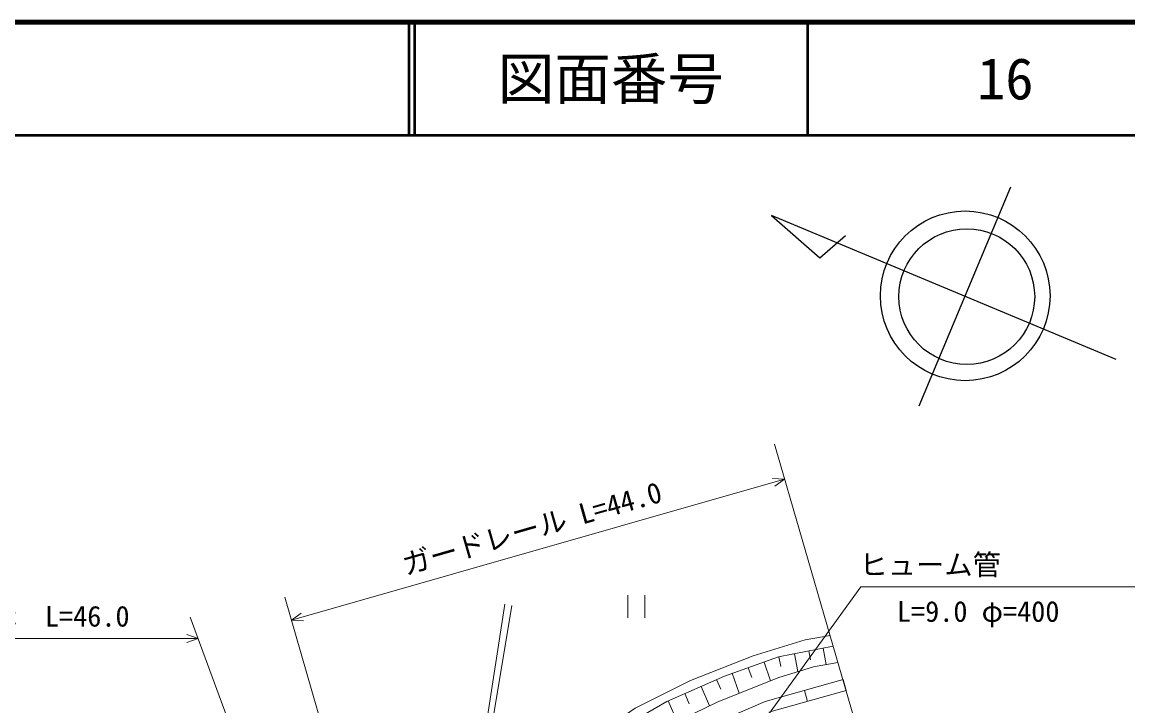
# Model space of a CAD drawing. Units: millimetres, scale not verified. Extents: x 40000 to 680000, y 20000 to 380000.
# Drawn here: x 474568 to 572332, y 319568 to 380000 of the extents above; entities that cross this region are included whole.
import ezdxf
from ezdxf.enums import TextEntityAlignment as Align

# ---------------------------------------------------------------- set-up
doc = ezdxf.new("R2010")
doc.units = ezdxf.units.MM
doc.header["$LTSCALE"] = 1000
for name, color, linetype, lineweight in [('M-BGD', 7, 'Continuous', 13), ('M-STR-HTXT', 7, 'Continuous', 13), ('M-TTL', 2, 'Continuous', 140), ('M-TTL-LINE', 7, 'Continuous', 50)]:
    doc.layers.add(name, color=color, linetype=linetype, lineweight=lineweight)
doc.layers.add('M-TTL-TXT', color=7, linetype='Continuous')
doc.styles.add('ＭＳ ゴシック', font='')
doc.styles.get('ＭＳ ゴシック').set_extended_font_data('MS Gothic')

msp = doc.modelspace()

# ---------------------------------------------------------------- linework, layer by layer
at = {"layer": 'M-BGD'}
for p, q in [((528110, 329345), (528110, 327345)), ((529610, 327345), (529610, 329345)), ((546274, 324850), (541450, 323898)), ((545377, 324673), (545663, 323224)), ((541450, 323898), (536662, 322199)), ((541483, 323905), (541652, 323048)), ((542854, 324175), (543165, 322598)), ((544115, 324424), (544271, 323636)), ((538760, 322944), (539071, 322066)), ((540164, 323442), (540748, 321795)), ((536662, 322199), (531564, 319959)), ((535969, 321895), (536344, 321040)), ((537356, 322445), (537979, 320690)), ((547147, 321885), (540267, 319952)), ((547418, 320922), (547147, 321885)), ((534602, 321294), (535353, 319585)), ((547418, 320922), (540601, 319007)), ((544009, 319964), (543739, 320927)), ((531564, 319959), (527651, 317694)), ((531694, 320016), (532492, 318198)), ((533148, 320655), (533547, 319746)), ((540267, 319952), (533557, 317069))]:
    msp.add_line(p, q, dxfattribs=at)
for points in [[(488133, 309882), (488262, 309481), (494415, 307422), (499744, 306521), (503580, 306469), (507571, 307190), (511973, 309301), (514007, 310614), (514934, 313678), (517251, 328558)], [(517868, 328429), (515397, 313575), (522168, 314836), (528784, 319367), (533650, 321813), (539211, 324001), (543793, 325417), (546002, 325784)], [(520906, 312287), (522605, 312339), (530921, 317436), (536018, 319908), (541373, 322045), (544540, 323023), (546694, 323408)]]:
    msp.add_lwpolyline(points, dxfattribs=at)
at = {"layer": 'M-STR-HTXT', "lineweight": 25}
for p, q in [((553882, 346081), (561983, 365455)), ((571310, 350175), (540837, 362916)), ((540837, 362916), (545096, 359177)), ((545096, 359177), (547373, 361132))]:
    msp.add_line(p, q, dxfattribs=at)
at = {"layer": 'M-STR-HTXT'}
for p, q in [((558930, 281386), (541081, 342685)), ((498387, 327137), (541976, 339612)), ((541976, 339612), (540918, 339673)), ((541976, 339612), (541111, 339000)), ((532857, 308193), (548714, 330080)), ((548714, 330080), (575737, 330080)), ((507397, 296022), (497794, 329187)), ((498387, 327137), (499253, 327748)), ((501144, 295687), (489419, 327400)), ((498387, 327137), (499445, 327076)), ((490140, 325526), (489140, 325876)), ((462124, 325526), (490140, 325526)), ((490140, 325526), (489140, 325176))]:
    msp.add_line(p, q, dxfattribs=at)
at = {"layer": 'M-STR-HTXT', "lineweight": 25}
for centre, radius in [((557949, 355807), 7500), ((558091, 355738), 6000)]:
    msp.add_circle(centre, radius, dxfattribs=at)
at = {"layer": 'M-TTL'}
msp.add_line((680000, 380000), (40000, 380000), dxfattribs=at)
at = {"layer": 'M-TTL-LINE'}
for p, q in [((508747, 380000), (508747, 370000)), ((509247, 380000), (509247, 370000)), ((543997, 380000), (543997, 370000)), ((40000, 370000), (680000, 370000))]:
    msp.add_line(p, q, dxfattribs=at)

# ---------------------------------------------------------------- texts
at = {"layer": 'M-STR-HTXT', "style": 'ＭＳ ゴシック'}
msp.add_text('ガードレール L=44.0', height=1833, rotation=15.971, dxfattribs=at).set_placement((520044, 333855), align=Align.BOTTOM_CENTER)
for s, p in [('ヒューム管', (554855, 330580)), ('側溝\u3000L=46.0', (476577, 326026)), ('L=9.0 φ=400', (559098, 326448))]:
    msp.add_text(s, height=1833, dxfattribs=at).set_placement(p, align=Align.BOTTOM_CENTER)
at = {"layer": 'M-TTL-TXT', "style": 'ＭＳ ゴシック'}
for s, p in [('図面番号', (526622, 375000)), ('16', (561497, 375000))]:
    msp.add_text(s, height=3666, dxfattribs=at).set_placement(p, align=Align.MIDDLE_CENTER)

doc.saveas('drawing.dxf')
